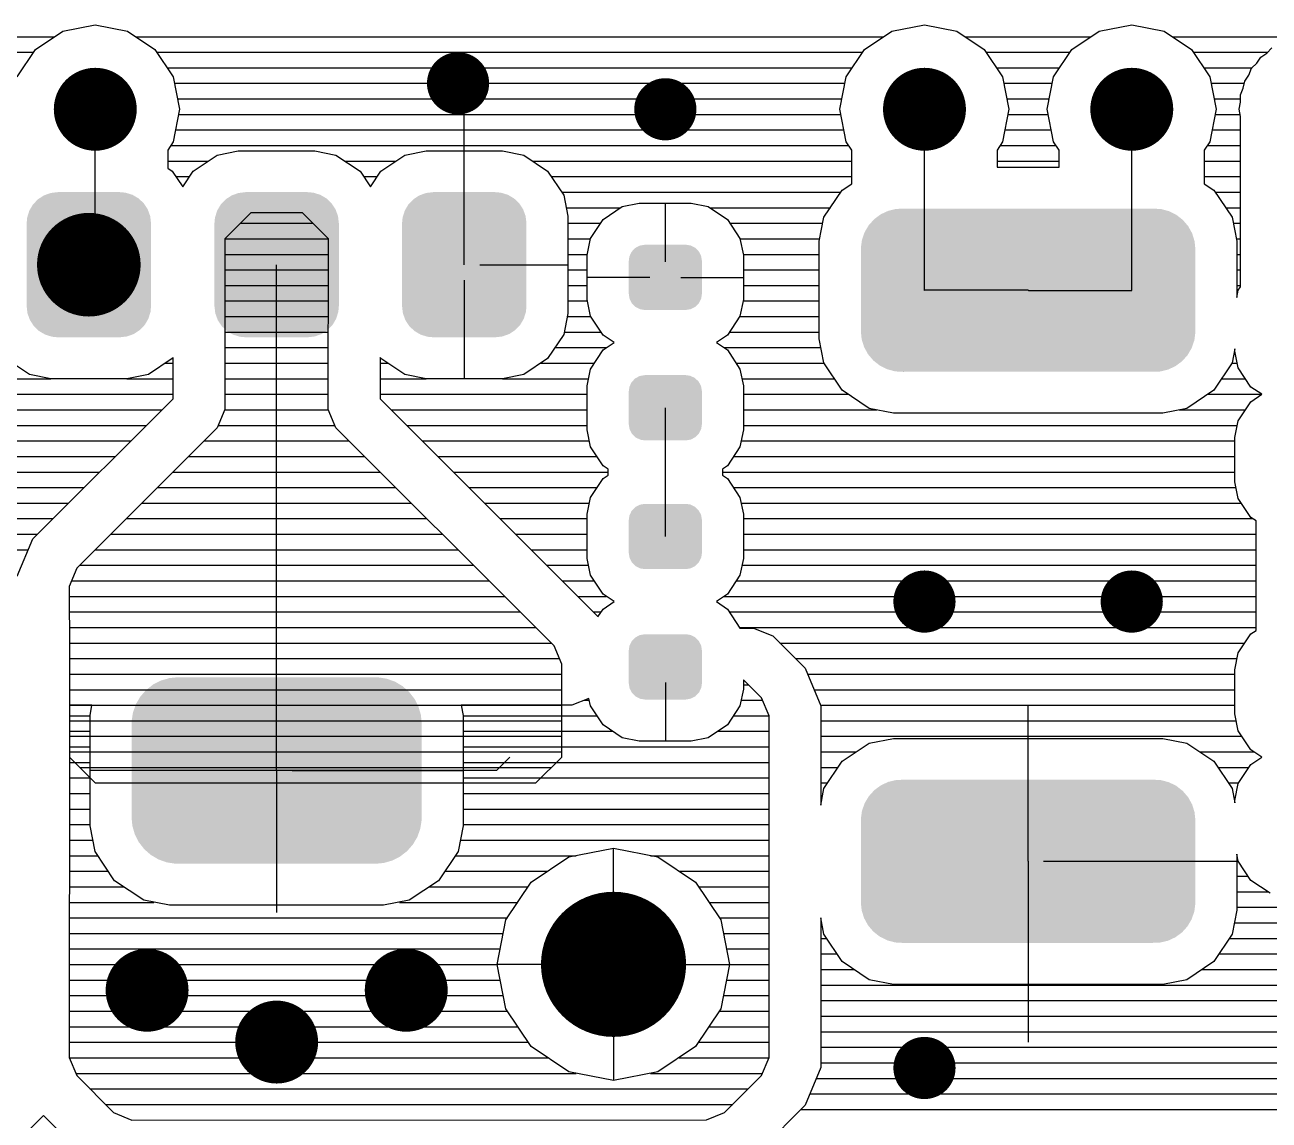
# Model space of a CAD drawing. Extents: x 295 to 953, y 10 to 290.
# Drawn here: x 637.21 to 672.27, y 229.15 to 260.02 of the extents above; entities that cross this region are included whole.
import ezdxf

# ---------------------------------------------------------------- set-up
doc = ezdxf.new("R2010")
doc.units = 0
doc.header["$LTSCALE"] = 5
doc.header["$MEASUREMENT"] = 0
doc.layers.get('0').update_dxf_attribs({"linetype": 'CONTINUOUS', "lineweight": 25})
doc.layers.add('DV-PEI-A6_TOP', color=5, linetype='CONTINUOUS')

msp = doc.modelspace()

# ---------------------------------------------------------------- linework, layer by layer
for points, const_width in [([(648.978, 258.372, 1), (649.854, 258.372, 1)], 0.876), ([(638.608, 257.641, 1), (639.777, 257.641, 1)], 1.168), ([(661.976, 257.641, 1), (663.145, 257.641, 1)], 1.168), ([(667.818, 257.641, 1), (668.987, 257.641, 1)], 1.168), ([(654.82, 257.641, 1), (655.696, 257.641, 1)], 0.876), ([(638.281, 253.26, 1), (639.741, 253.26, 1)], 1.46), ([(662.122, 243.767, 1), (662.998, 243.767, 1)], 0.876), ([(667.964, 243.767, 1), (668.84, 243.767, 1)], 0.876), ([(652.775, 233.543, 1), (654.82, 233.543, 1)], 2.045), ([(640.069, 232.813, 1), (641.237, 232.813, 1)], 1.168), ([(647.371, 232.813, 1), (648.54, 232.813, 1)], 1.168), ([(643.72, 231.352, 1), (644.888, 231.352, 1)], 1.168), ([(662.122, 230.622, 1), (662.998, 230.622, 1)], 0.876)]:
    msp.add_lwpolyline(points, format="xyb", close=True, dxfattribs=dict(const_width=const_width))
for points in [[(637.792, 255.23), (637.934, 255.281), (640.241, 255.23), (640.075, 255.281)], [(637.934, 255.281), (638.007, 255.29), (640.075, 255.281), (640.048, 255.29)], [(638.007, 255.29), (638.135, 255.305), (640.048, 255.29), (639.888, 255.305)], [(643.085, 255.23), (643.227, 255.281), (645.534, 255.23), (645.368, 255.281)], [(643.227, 255.281), (643.3, 255.29), (645.368, 255.281), (645.341, 255.29)], [(643.3, 255.29), (643.428, 255.305), (645.341, 255.29), (645.18, 255.305)], [(648.372, 255.23), (648.514, 255.281), (650.821, 255.23), (650.655, 255.281)], [(648.514, 255.281), (648.587, 255.29), (650.655, 255.281), (650.628, 255.29)], [(648.587, 255.29), (648.715, 255.305), (650.628, 255.29), (650.467, 255.305)], [(637.355, 254.819), (637.435, 254.956), (640.672, 254.819), (640.582, 254.956)], [(637.435, 254.956), (637.466, 254.988), (640.582, 254.956), (640.562, 254.988)], [(637.466, 254.988), (637.575, 255.102), (640.562, 254.988), (640.442, 255.102)], [(637.575, 255.102), (637.614, 255.128), (640.442, 255.102), (640.415, 255.128)], [(637.614, 255.128), (637.744, 255.213), (640.415, 255.128), (640.271, 255.213)], [(637.744, 255.213), (637.792, 255.23), (640.271, 255.213), (640.241, 255.23)], [(642.648, 254.819), (642.728, 254.956), (645.965, 254.819), (645.875, 254.956)], [(642.728, 254.956), (642.759, 254.988), (645.875, 254.956), (645.854, 254.988)], [(642.759, 254.988), (642.868, 255.102), (645.854, 254.988), (645.735, 255.102)], [(642.868, 255.102), (642.907, 255.128), (645.735, 255.102), (645.708, 255.128)], [(642.907, 255.128), (643.037, 255.213), (645.708, 255.128), (645.564, 255.213)], [(643.037, 255.213), (643.085, 255.23), (645.564, 255.213), (645.534, 255.23)], [(647.935, 254.819), (648.015, 254.956), (651.252, 254.819), (651.162, 254.956)], [(648.015, 254.956), (648.046, 254.988), (651.162, 254.956), (651.141, 254.988)], [(648.046, 254.988), (648.155, 255.102), (651.141, 254.988), (651.022, 255.102)], [(648.155, 255.102), (648.194, 255.128), (651.022, 255.102), (650.995, 255.128)], [(648.194, 255.128), (648.324, 255.213), (650.995, 255.128), (650.851, 255.213)], [(648.324, 255.213), (648.372, 255.23), (650.851, 255.213), (650.821, 255.23)], [(637.259, 254.428), (637.273, 254.589), (640.764, 254.428), (640.745, 254.589)], [(637.273, 254.589), (637.286, 254.629), (640.745, 254.589), (640.741, 254.629)], [(637.286, 254.629), (637.333, 254.782), (640.741, 254.629), (640.685, 254.782)], [(637.333, 254.782), (637.355, 254.819), (640.685, 254.782), (640.672, 254.819)], [(642.551, 254.428), (642.566, 254.589), (646.057, 254.428), (646.038, 254.589)], [(642.566, 254.589), (642.579, 254.629), (646.038, 254.589), (646.033, 254.629)], [(642.579, 254.629), (642.626, 254.782), (646.033, 254.629), (645.978, 254.782)], [(642.626, 254.782), (642.648, 254.819), (645.978, 254.782), (645.965, 254.819)], [(647.838, 254.428), (647.853, 254.589), (651.344, 254.428), (651.325, 254.589)], [(647.853, 254.589), (647.866, 254.629), (651.325, 254.589), (651.32, 254.629)], [(647.866, 254.629), (647.913, 254.782), (651.32, 254.629), (651.265, 254.782)], [(647.913, 254.782), (647.935, 254.819), (651.265, 254.782), (651.252, 254.819)], [(661.146, 254.546), (661.309, 254.666), (669.812, 254.546), (669.659, 254.666)], [(661.309, 254.666), (661.332, 254.683), (669.659, 254.666), (669.624, 254.683)], [(661.332, 254.683), (661.518, 254.769), (669.624, 254.683), (669.452, 254.769)], [(661.518, 254.769), (661.543, 254.78), (669.452, 254.769), (669.409, 254.78)], [(661.543, 254.78), (661.747, 254.829), (669.409, 254.78), (669.228, 254.829)], [(661.747, 254.829), (661.768, 254.833), (669.228, 254.829), (669.145, 254.833)], [(661.768, 254.833), (662, 254.84), (669.145, 254.833), (669.029, 254.84)], [(668.963, 254.84), (668.997, 254.842), (669.029, 254.84), (668.997, 254.842)], [(637.259, 252.092), (637.259, 254.428), (640.764, 252.092), (640.764, 254.428)], [(642.551, 252.092), (642.551, 254.428), (646.057, 252.092), (646.057, 254.428)], [(647.838, 252.092), (647.838, 254.428), (651.344, 252.092), (651.344, 254.428)], [(660.873, 254.175), (660.974, 254.347), (670.087, 254.175), (669.992, 254.347)], [(660.974, 254.347), (660.991, 254.374), (669.992, 254.347), (669.968, 254.374)], [(660.991, 254.374), (661.125, 254.523), (669.968, 254.374), (669.841, 254.523)], [(661.125, 254.523), (661.146, 254.546), (669.841, 254.523), (669.812, 254.546)], [(660.767, 253.726), (660.793, 253.923), (670.192, 253.726), (670.172, 253.923)], [(660.793, 253.923), (660.797, 253.956), (670.172, 253.923), (670.162, 253.956)], [(660.797, 253.956), (660.862, 254.144), (670.162, 253.956), (670.104, 254.144)], [(660.862, 254.144), (660.873, 254.175), (670.104, 254.144), (670.087, 254.175)], [(654.252, 253.509), (654.308, 253.626), (656.266, 253.509), (656.205, 253.626)], [(654.308, 253.626), (654.32, 253.639), (656.205, 253.626), (656.198, 253.639)], [(654.32, 253.639), (654.409, 253.731), (656.198, 253.639), (656.103, 253.731)], [(654.409, 253.731), (654.426, 253.741), (656.103, 253.731), (656.094, 253.741)], [(654.426, 253.741), (654.538, 253.8), (656.094, 253.741), (655.972, 253.8)], [(654.538, 253.8), (654.566, 253.804), (655.972, 253.8), (655.963, 253.804)], [(654.566, 253.804), (654.682, 253.824), (655.963, 253.804), (655.833, 253.824)], [(660.767, 253.692), (660.767, 253.726), (670.196, 253.692), (670.192, 253.726)], [(660.767, 253.689), (660.767, 253.692), (670.196, 253.689), (670.196, 253.692)], [(660.767, 251.393), (660.767, 253.689), (670.196, 251.393), (670.196, 253.689)], [(654.224, 252.442), (654.224, 253.365), (656.292, 252.442), (656.292, 253.365)], [(654.227, 253.365), (654.245, 253.495), (656.289, 253.365), (656.268, 253.495)], [(654.245, 253.495), (654.252, 253.509), (656.268, 253.495), (656.266, 253.509)], [(654.248, 252.313), (654.227, 252.442), (656.27, 252.313), (656.289, 252.442)], [(654.25, 252.298), (654.248, 252.313), (656.263, 252.298), (656.27, 252.313)], [(654.311, 252.181), (654.25, 252.298), (656.207, 252.181), (656.263, 252.298)], [(654.317, 252.169), (654.311, 252.181), (656.195, 252.169), (656.207, 252.181)], [(654.413, 252.076), (654.317, 252.169), (656.106, 252.076), (656.195, 252.169)], [(637.277, 251.931), (637.259, 252.092), (640.749, 251.931), (640.764, 252.092)], [(637.282, 251.891), (637.277, 251.931), (640.737, 251.891), (640.749, 251.931)], [(637.337, 251.738), (637.282, 251.891), (640.689, 251.738), (640.737, 251.891)], [(642.57, 251.931), (642.551, 252.092), (646.042, 251.931), (646.057, 252.092)], [(642.575, 251.891), (642.57, 251.931), (646.029, 251.891), (646.042, 251.931)], [(642.63, 251.738), (642.575, 251.891), (645.982, 251.738), (646.029, 251.891)], [(647.857, 251.931), (647.838, 252.092), (651.329, 251.931), (651.344, 252.092)], [(647.862, 251.891), (647.857, 251.931), (651.316, 251.891), (651.329, 251.931)], [(647.917, 251.738), (647.862, 251.891), (651.269, 251.738), (651.316, 251.891)], [(654.422, 252.067), (654.413, 252.076), (656.089, 252.067), (656.106, 252.076)], [(654.543, 252.008), (654.422, 252.067), (655.977, 252.008), (656.089, 252.067)], [(654.553, 252.003), (654.543, 252.008), (655.949, 252.003), (655.977, 252.008)], [(654.682, 251.984), (654.553, 252.003), (655.833, 251.984), (655.949, 252.003)], [(637.351, 251.701), (637.337, 251.738), (640.668, 251.701), (640.689, 251.738)], [(637.44, 251.564), (637.351, 251.701), (640.587, 251.564), (640.668, 251.701)], [(637.461, 251.532), (637.44, 251.564), (640.556, 251.532), (640.587, 251.564)], [(637.58, 251.418), (637.461, 251.532), (640.447, 251.418), (640.556, 251.532)], [(637.607, 251.392), (637.58, 251.418), (640.408, 251.392), (640.447, 251.418)], [(642.643, 251.701), (642.63, 251.738), (645.96, 251.701), (645.982, 251.738)], [(642.733, 251.564), (642.643, 251.701), (645.88, 251.564), (645.96, 251.701)], [(642.754, 251.532), (642.733, 251.564), (645.849, 251.532), (645.88, 251.564)], [(642.873, 251.418), (642.754, 251.532), (645.74, 251.418), (645.849, 251.532)], [(642.9, 251.392), (642.873, 251.418), (645.701, 251.392), (645.74, 251.418)], [(647.93, 251.701), (647.917, 251.738), (651.247, 251.701), (651.269, 251.738)], [(648.02, 251.564), (647.93, 251.701), (651.167, 251.564), (651.247, 251.701)], [(648.041, 251.532), (648.02, 251.564), (651.136, 251.532), (651.167, 251.564)], [(648.16, 251.418), (648.041, 251.532), (651.027, 251.418), (651.136, 251.532)], [(648.187, 251.392), (648.16, 251.418), (650.988, 251.392), (651.027, 251.418)], [(637.752, 251.307), (637.607, 251.392), (640.278, 251.307), (640.408, 251.392)], [(637.781, 251.29), (637.752, 251.307), (640.23, 251.29), (640.278, 251.307)], [(637.947, 251.239), (637.781, 251.29), (640.088, 251.239), (640.23, 251.29)], [(637.974, 251.23), (637.947, 251.239), (640.016, 251.23), (640.088, 251.239)], [(638.135, 251.215), (637.974, 251.23), (639.888, 251.215), (640.016, 251.23)], [(643.044, 251.307), (642.9, 251.392), (645.571, 251.307), (645.701, 251.392)], [(643.074, 251.29), (643.044, 251.307), (645.523, 251.29), (645.571, 251.307)], [(643.24, 251.239), (643.074, 251.29), (645.381, 251.239), (645.523, 251.29)], [(643.267, 251.23), (643.24, 251.239), (645.308, 251.23), (645.381, 251.239)], [(643.428, 251.215), (643.267, 251.23), (645.18, 251.215), (645.308, 251.23)], [(648.332, 251.307), (648.187, 251.392), (650.858, 251.307), (650.988, 251.392)], [(648.361, 251.29), (648.332, 251.307), (650.81, 251.29), (650.858, 251.307)], [(648.527, 251.239), (648.361, 251.29), (650.668, 251.239), (650.81, 251.29)], [(648.554, 251.23), (648.527, 251.239), (650.595, 251.23), (650.668, 251.239)], [(648.715, 251.215), (648.554, 251.23), (650.467, 251.215), (650.595, 251.23)], [(660.767, 251.391), (660.767, 251.393), (670.196, 251.391), (670.196, 251.393)], [(660.77, 251.357), (660.767, 251.391), (670.195, 251.357), (670.196, 251.391)], [(660.79, 251.16), (660.77, 251.357), (670.17, 251.16), (670.195, 251.357)], [(660.8, 251.127), (660.79, 251.16), (670.165, 251.127), (670.17, 251.16)], [(660.859, 250.939), (660.8, 251.127), (670.1, 250.939), (670.165, 251.127)], [(660.876, 250.908), (660.859, 250.939), (670.09, 250.908), (670.1, 250.939)], [(660.971, 250.736), (660.876, 250.908), (669.988, 250.736), (670.09, 250.908)], [(660.994, 250.709), (660.971, 250.736), (669.972, 250.709), (669.988, 250.736)], [(661.121, 250.56), (660.994, 250.709), (669.838, 250.56), (669.972, 250.709)], [(661.15, 250.537), (661.121, 250.56), (669.817, 250.537), (669.838, 250.56)], [(661.304, 250.417), (661.15, 250.537), (669.654, 250.417), (669.817, 250.537)], [(661.339, 250.4), (661.304, 250.417), (669.63, 250.4), (669.654, 250.417)], [(661.511, 250.314), (661.339, 250.4), (669.445, 250.314), (669.63, 250.4)], [(654.32, 249.964), (654.409, 250.057), (656.198, 249.964), (656.103, 250.057)], [(654.409, 250.057), (654.426, 250.066), (656.103, 250.057), (656.094, 250.066)], [(654.426, 250.066), (654.538, 250.125), (656.094, 250.066), (655.972, 250.125)], [(654.538, 250.125), (654.566, 250.13), (655.972, 250.125), (655.963, 250.13)], [(654.566, 250.13), (654.682, 250.149), (655.963, 250.13), (655.833, 250.149)], [(661.554, 250.303), (661.511, 250.314), (669.42, 250.303), (669.445, 250.314)], [(661.735, 250.254), (661.554, 250.303), (669.215, 250.254), (669.42, 250.303)], [(661.817, 250.249), (661.735, 250.254), (669.195, 250.249), (669.215, 250.254)], [(661.934, 250.243), (661.817, 250.249), (668.963, 250.243), (669.195, 250.249)], [(661.966, 250.241), (661.934, 250.243), (661.966, 250.241), (662, 250.243)], [(654.224, 248.768), (654.224, 249.691), (656.292, 248.768), (656.292, 249.691)], [(654.227, 249.691), (654.245, 249.82), (656.289, 249.691), (656.268, 249.82)], [(654.245, 249.82), (654.252, 249.835), (656.268, 249.82), (656.266, 249.835)], [(654.252, 249.835), (654.308, 249.952), (656.266, 249.835), (656.205, 249.952)], [(654.308, 249.952), (654.32, 249.964), (656.205, 249.952), (656.198, 249.964)], [(654.248, 248.638), (654.227, 248.768), (656.27, 248.638), (656.289, 248.768)], [(654.25, 248.623), (654.248, 248.638), (656.263, 248.623), (656.27, 248.638)], [(654.311, 248.506), (654.25, 248.623), (656.207, 248.506), (656.263, 248.623)], [(654.317, 248.494), (654.311, 248.506), (656.195, 248.494), (656.207, 248.506)], [(654.413, 248.401), (654.317, 248.494), (656.106, 248.401), (656.195, 248.494)], [(654.422, 248.392), (654.413, 248.401), (656.089, 248.392), (656.106, 248.401)], [(654.543, 248.333), (654.422, 248.392), (655.977, 248.333), (656.089, 248.392)], [(654.553, 248.328), (654.543, 248.333), (655.949, 248.328), (655.977, 248.333)], [(654.682, 248.309), (654.553, 248.328), (655.833, 248.309), (655.949, 248.328)], [(654.538, 246.497), (654.566, 246.502), (655.972, 246.497), (655.963, 246.502)], [(654.566, 246.502), (654.682, 246.521), (655.963, 246.502), (655.833, 246.521)], [(654.227, 246.063), (654.245, 246.192), (656.289, 246.063), (656.268, 246.192)], [(654.245, 246.192), (654.252, 246.207), (656.268, 246.192), (656.266, 246.207)], [(654.252, 246.207), (654.308, 246.324), (656.266, 246.207), (656.205, 246.324)], [(654.308, 246.324), (654.32, 246.336), (656.205, 246.324), (656.198, 246.336)], [(654.32, 246.336), (654.409, 246.429), (656.198, 246.336), (656.103, 246.429)], [(654.409, 246.429), (654.426, 246.438), (656.103, 246.429), (656.094, 246.438)], [(654.426, 246.438), (654.538, 246.497), (656.094, 246.438), (655.972, 246.497)], [(654.224, 245.14), (654.224, 246.063), (656.292, 245.14), (656.292, 246.063)], [(654.248, 245.01), (654.227, 245.14), (656.27, 245.01), (656.289, 245.14)], [(654.25, 244.996), (654.248, 245.01), (656.263, 244.996), (656.27, 245.01)], [(654.311, 244.879), (654.25, 244.996), (656.207, 244.879), (656.263, 244.996)], [(654.317, 244.866), (654.311, 244.879), (656.195, 244.866), (656.207, 244.879)], [(654.413, 244.773), (654.317, 244.866), (656.106, 244.773), (656.195, 244.866)], [(654.422, 244.764), (654.413, 244.773), (656.089, 244.764), (656.106, 244.773)], [(654.543, 244.705), (654.422, 244.764), (655.977, 244.705), (656.089, 244.764)], [(654.553, 244.7), (654.543, 244.705), (655.949, 244.7), (655.977, 244.705)], [(654.682, 244.681), (654.553, 244.7), (655.833, 244.681), (655.949, 244.7)], [(654.252, 242.532), (654.308, 242.649), (656.266, 242.532), (656.205, 242.649)], [(654.308, 242.649), (654.32, 242.662), (656.205, 242.649), (656.198, 242.662)], [(654.32, 242.662), (654.409, 242.754), (656.198, 242.662), (656.103, 242.754)], [(654.409, 242.754), (654.426, 242.763), (656.103, 242.754), (656.094, 242.763)], [(654.426, 242.763), (654.538, 242.822), (656.094, 242.763), (655.972, 242.822)], [(654.538, 242.822), (654.566, 242.827), (655.972, 242.822), (655.963, 242.827)], [(654.566, 242.827), (654.682, 242.847), (655.963, 242.827), (655.833, 242.847)], [(654.224, 241.465), (654.224, 242.388), (656.292, 241.465), (656.292, 242.388)], [(654.227, 242.388), (654.245, 242.517), (656.289, 242.388), (656.268, 242.517)], [(654.245, 242.517), (654.252, 242.532), (656.268, 242.517), (656.266, 242.532)], [(641.045, 241.542), (641.222, 241.593), (647.548, 241.542), (647.405, 241.593)], [(641.222, 241.593), (641.283, 241.611), (647.405, 241.593), (647.292, 241.611)], [(641.283, 241.611), (641.503, 241.632), (647.292, 241.611), (647.16, 241.632)], [(641.503, 241.632), (641.529, 241.634), (647.16, 241.632), (647.079, 241.634)], [(640.578, 241.22), (640.629, 241.278), (648.037, 241.22), (647.972, 241.278)], [(640.629, 241.278), (640.766, 241.384), (647.972, 241.278), (647.851, 241.384)], [(640.766, 241.384), (640.824, 241.43), (647.851, 241.384), (647.774, 241.43)], [(640.824, 241.43), (640.982, 241.51), (647.774, 241.43), (647.638, 241.51)], [(640.982, 241.51), (641.045, 241.542), (647.638, 241.51), (647.548, 241.542)], [(654.248, 241.336), (654.227, 241.465), (656.27, 241.336), (656.289, 241.465)], [(654.25, 241.321), (654.248, 241.336), (656.263, 241.321), (656.27, 241.336)], [(654.311, 241.204), (654.25, 241.321), (656.207, 241.204), (656.263, 241.321)], [(640.339, 240.879), (640.426, 241.025), (648.263, 240.879), (648.189, 241.025)], [(640.426, 241.025), (640.465, 241.092), (648.189, 241.025), (648.136, 241.092)], [(640.465, 241.092), (640.578, 241.22), (648.136, 241.092), (648.037, 241.22)], [(654.317, 241.191), (654.311, 241.204), (656.195, 241.191), (656.207, 241.204)], [(654.413, 241.099), (654.317, 241.191), (656.106, 241.099), (656.195, 241.191)], [(654.422, 241.09), (654.413, 241.099), (656.089, 241.09), (656.106, 241.099)], [(654.543, 241.031), (654.422, 241.09), (655.977, 241.031), (656.089, 241.09)], [(654.553, 241.026), (654.543, 241.031), (655.949, 241.026), (655.977, 241.031)], [(654.682, 241.006), (654.553, 241.026), (655.833, 241.006), (655.949, 241.026)], [(640.217, 240.401), (640.243, 240.566), (648.386, 240.401), (648.37, 240.566)], [(640.243, 240.566), (640.256, 240.646), (648.37, 240.566), (648.347, 240.646)], [(640.256, 240.646), (640.313, 240.804), (648.347, 240.646), (648.301, 240.804)], [(640.313, 240.804), (640.339, 240.879), (648.301, 240.804), (648.263, 240.879)], [(640.215, 240.32), (640.217, 240.401), (648.393, 240.32), (648.386, 240.401)], [(640.215, 237.691), (640.215, 240.32), (648.393, 237.691), (648.393, 240.32)], [(661.125, 238.428), (661.146, 238.451), (669.841, 238.428), (669.812, 238.451)], [(661.146, 238.451), (661.309, 238.571), (669.812, 238.451), (669.659, 238.571)], [(661.309, 238.571), (661.332, 238.589), (669.659, 238.571), (669.624, 238.589)], [(661.332, 238.589), (661.518, 238.674), (669.624, 238.589), (669.452, 238.674)], [(661.518, 238.674), (661.543, 238.686), (669.452, 238.674), (669.409, 238.686)], [(661.543, 238.686), (661.747, 238.734), (669.409, 238.686), (669.228, 238.734)], [(661.747, 238.734), (661.768, 238.739), (669.228, 238.734), (669.145, 238.739)], [(661.768, 238.739), (662, 238.746), (669.145, 238.739), (669.029, 238.746)], [(668.963, 238.746), (668.997, 238.747), (669.029, 238.746), (668.997, 238.747)], [(660.873, 238.08), (660.974, 238.252), (670.087, 238.08), (669.992, 238.252)], [(660.974, 238.252), (660.991, 238.279), (669.992, 238.252), (669.968, 238.279)], [(660.991, 238.279), (661.125, 238.428), (669.968, 238.279), (669.841, 238.428)], [(660.767, 237.631), (660.793, 237.828), (670.192, 237.631), (670.172, 237.828)], [(660.793, 237.828), (660.797, 237.861), (670.172, 237.828), (670.162, 237.861)], [(660.797, 237.861), (660.862, 238.049), (670.162, 237.861), (670.104, 238.049)], [(660.862, 238.049), (660.873, 238.08), (670.104, 238.049), (670.087, 238.08)], [(640.222, 237.61), (640.215, 237.691), (648.391, 237.61), (648.393, 237.691)], [(640.238, 237.445), (640.222, 237.61), (648.365, 237.445), (648.391, 237.61)], [(640.261, 237.365), (640.238, 237.445), (648.352, 237.365), (648.365, 237.445)], [(660.767, 237.598), (660.767, 237.631), (670.196, 237.598), (670.192, 237.631)], [(660.767, 237.595), (660.767, 237.598), (670.196, 237.595), (670.196, 237.598)], [(660.767, 235.299), (660.767, 237.595), (670.196, 235.299), (670.196, 237.595)], [(640.307, 237.207), (640.261, 237.365), (648.296, 237.207), (648.352, 237.365)], [(640.345, 237.132), (640.307, 237.207), (648.269, 237.132), (648.296, 237.207)], [(640.42, 236.986), (640.345, 237.132), (648.183, 236.986), (648.269, 237.132)], [(640.472, 236.919), (640.42, 236.986), (648.143, 236.919), (648.183, 236.986)], [(640.571, 236.791), (640.472, 236.919), (648.03, 236.791), (648.143, 236.919)], [(640.637, 236.733), (640.571, 236.791), (647.979, 236.733), (648.03, 236.791)], [(640.757, 236.627), (640.637, 236.733), (647.842, 236.627), (647.979, 236.733)], [(640.834, 236.582), (640.757, 236.627), (647.784, 236.582), (647.842, 236.627)], [(640.97, 236.501), (640.834, 236.582), (647.626, 236.501), (647.784, 236.582)], [(641.06, 236.469), (640.97, 236.501), (647.563, 236.469), (647.626, 236.501)], [(641.203, 236.418), (641.06, 236.469), (647.386, 236.418), (647.563, 236.469)], [(641.316, 236.4), (641.203, 236.418), (647.325, 236.4), (647.386, 236.418)], [(641.448, 236.379), (641.316, 236.4), (647.106, 236.379), (647.325, 236.4)], [(641.529, 236.377), (641.448, 236.379), (647.079, 236.377), (647.106, 236.379)], [(660.767, 235.296), (660.767, 235.299), (670.196, 235.296), (670.196, 235.299)], [(660.77, 235.262), (660.767, 235.296), (670.195, 235.262), (670.196, 235.296)], [(660.79, 235.065), (660.77, 235.262), (670.17, 235.065), (670.195, 235.262)], [(660.8, 235.033), (660.79, 235.065), (670.165, 235.033), (670.17, 235.065)], [(660.859, 234.844), (660.8, 235.033), (670.1, 234.844), (670.165, 235.033)], [(660.876, 234.814), (660.859, 234.844), (670.09, 234.814), (670.1, 234.844)], [(660.971, 234.641), (660.876, 234.814), (669.988, 234.641), (670.09, 234.814)], [(660.994, 234.614), (660.971, 234.641), (669.972, 234.614), (669.988, 234.641)], [(661.121, 234.465), (660.994, 234.614), (669.838, 234.465), (669.972, 234.614)], [(661.15, 234.442), (661.121, 234.465), (669.817, 234.442), (669.838, 234.465)], [(661.304, 234.322), (661.15, 234.442), (669.654, 234.322), (669.817, 234.442)], [(661.339, 234.305), (661.304, 234.322), (669.63, 234.305), (669.654, 234.322)], [(661.511, 234.219), (661.339, 234.305), (669.445, 234.219), (669.63, 234.305)], [(661.554, 234.208), (661.511, 234.219), (669.42, 234.208), (669.445, 234.219)], [(661.735, 234.16), (661.554, 234.208), (669.215, 234.16), (669.42, 234.208)], [(661.817, 234.155), (661.735, 234.16), (669.195, 234.155), (669.215, 234.16)], [(661.934, 234.148), (661.817, 234.155), (668.963, 234.148), (669.195, 234.155)], [(661.966, 234.146), (661.934, 234.148), (661.966, 234.146), (662, 234.148)]]:
    msp.add_solid(points)
at = {"layer": 'DV-PEI-A6_TOP', "color": 7}
for p, q in [((637.504, 259.324), (638.275, 259.838)), ((638.275, 259.838), (639.192, 260.019)), ((639.192, 260.019), (640.104, 259.838)), ((640.104, 259.838), (640.875, 259.324)), ((660.872, 259.324), (661.643, 259.838)), ((661.643, 259.838), (662.56, 260.019)), ((662.56, 260.019), (663.472, 259.838)), ((663.472, 259.838), (664.243, 259.324)), ((666.714, 259.324), (667.485, 259.838)), ((667.485, 259.838), (668.402, 260.019)), ((668.402, 260.019), (669.314, 259.838)), ((669.314, 259.838), (670.085, 259.324)), ((618.43, 259.686), (638.041, 259.686)), ((640.337, 259.686), (661.409, 259.686)), ((663.705, 259.686), (667.251, 259.686)), ((669.547, 259.686), (673.31, 259.686)), ((619.02, 259.248), (637.451, 259.248)), ((636.99, 258.553), (637.504, 259.324)), ((640.875, 259.324), (641.389, 258.553)), ((640.927, 259.248), (660.819, 259.248)), ((660.358, 258.553), (660.872, 259.324)), ((664.243, 259.324), (664.757, 258.553)), ((664.295, 259.248), (666.661, 259.248)), ((666.2, 258.553), (666.714, 259.324)), ((670.085, 259.324), (670.599, 258.553)), ((670.137, 259.248), (672.229, 259.248)), ((672.036, 259.114), (672.205, 259.225)), ((672.205, 259.225), (672.351, 259.371)), ((641.219, 258.81), (660.527, 258.81)), ((664.587, 258.81), (666.369, 258.81)), ((670.429, 258.81), (671.791, 258.81)), ((671.697, 258.605), (671.779, 258.798)), ((671.779, 258.798), (671.925, 258.944)), ((671.925, 258.944), (672.036, 259.114)), ((641.389, 258.553), (641.57, 257.641)), ((660.177, 257.641), (660.358, 258.553)), ((664.757, 258.553), (664.938, 257.641)), ((666.019, 257.641), (666.2, 258.553)), ((670.599, 258.553), (670.78, 257.641)), ((671.545, 258.237), (671.586, 258.436)), ((671.586, 258.436), (671.697, 258.605)), ((641.424, 258.372), (660.323, 258.372)), ((649.591, 258.191), (649.416, 258.372)), ((649.591, 253.26), (649.591, 258.191)), ((664.792, 258.372), (666.165, 258.372)), ((670.634, 258.372), (671.575, 258.372)), ((671.469, 258.045), (671.545, 258.237)), ((641.512, 257.934), (660.235, 257.934)), ((664.88, 257.934), (666.077, 257.934)), ((670.722, 257.934), (671.469, 257.934)), ((671.428, 257.641), (671.469, 257.84)), ((671.469, 257.84), (671.469, 258.045)), ((639.192, 253.435), (639.192, 257.641)), ((641.57, 257.641), (641.389, 256.724)), ((641.541, 257.495), (660.206, 257.495)), ((660.358, 256.724), (660.177, 257.641)), ((662.56, 252.53), (662.56, 257.641)), ((664.938, 257.641), (664.757, 256.724)), ((664.909, 257.495), (666.048, 257.495)), ((666.2, 256.724), (666.019, 257.641)), ((668.402, 252.53), (668.402, 257.641)), ((670.78, 257.641), (670.599, 256.724)), ((670.751, 257.495), (671.458, 257.495)), ((671.469, 257.437), (671.428, 257.641)), ((671.469, 252.635), (671.469, 257.437)), ((641.453, 257.057), (660.294, 257.057)), ((664.821, 257.057), (666.136, 257.057)), ((670.663, 257.057), (671.469, 257.057)), ((641.389, 256.724), (641.237, 256.491)), ((660.516, 256.491), (660.358, 256.724)), ((664.757, 256.724), (664.605, 256.491)), ((666.358, 256.491), (666.2, 256.724)), ((670.599, 256.724), (670.447, 256.491)), ((641.237, 256.491), (641.237, 255.982)), ((641.319, 256.619), (660.428, 256.619)), ((641.95, 255.901), (642.627, 256.35)), ((642.627, 256.35), (643.223, 256.473)), ((643.223, 256.473), (645.379, 256.473)), ((645.379, 256.473), (645.975, 256.35)), ((645.975, 256.35), (646.653, 255.901)), ((647.243, 255.901), (647.914, 256.35)), ((647.914, 256.35), (648.516, 256.473)), ((648.516, 256.473), (650.666, 256.473)), ((649.591, 253.698), (649.591, 256.473)), ((650.666, 256.473), (651.268, 256.35)), ((651.268, 256.35), (651.94, 255.901)), ((660.516, 255.544), (660.516, 256.491)), ((664.605, 256.491), (664.605, 256.012)), ((664.687, 256.619), (666.27, 256.619)), ((666.358, 256.012), (666.358, 256.491)), ((670.447, 256.491), (670.447, 255.544)), ((670.529, 256.619), (671.469, 256.619)), ((641.237, 256.181), (642.37, 256.181)), ((641.237, 255.982), (641.36, 255.901)), ((646.232, 256.181), (647.657, 256.181)), ((651.525, 256.181), (660.516, 256.181)), ((664.605, 256.181), (666.358, 256.181)), ((664.605, 256.012), (666.358, 256.012)), ((670.447, 256.181), (671.469, 256.181)), ((641.36, 255.901), (641.658, 255.457)), ((641.471, 255.743), (641.845, 255.743)), ((641.658, 255.457), (641.95, 255.901)), ((646.653, 255.901), (646.945, 255.457)), ((646.758, 255.743), (647.132, 255.743)), ((646.945, 255.457), (647.243, 255.901)), ((651.94, 255.901), (652.395, 255.223)), ((652.051, 255.743), (660.516, 255.743)), ((670.447, 255.743), (671.469, 255.743)), ((652.343, 255.305), (660.2, 255.305)), ((659.727, 254.598), (660.241, 255.363)), ((660.241, 255.363), (660.516, 255.544)), ((670.447, 255.544), (670.716, 255.363)), ((670.716, 255.363), (671.23, 254.598)), ((670.757, 255.305), (671.469, 255.305)), ((652.395, 255.223), (652.512, 254.627)), ((654.043, 254.902), (654.522, 254.995)), ((654.522, 254.995), (655.988, 254.995)), ((655.258, 253.342), (655.258, 254.995)), ((655.988, 254.995), (656.467, 254.902)), ((643.574, 254.72), (642.844, 253.99)), ((645.034, 254.72), (643.574, 254.72)), ((645.765, 253.99), (645.034, 254.72)), ((652.465, 254.867), (653.99, 254.867)), ((652.512, 254.627), (652.512, 251.887)), ((653.505, 254.539), (654.043, 254.902)), ((656.467, 254.902), (657.005, 254.539)), ((656.52, 254.867), (659.908, 254.867)), ((659.593, 253.92), (659.727, 254.598)), ((671.049, 254.867), (671.469, 254.867)), ((671.23, 254.598), (671.364, 253.92)), ((643.282, 254.428), (645.326, 254.428)), ((652.512, 254.428), (653.429, 254.428)), ((653.149, 254.002), (653.505, 254.539)), ((657.005, 254.539), (657.361, 254.002)), ((657.081, 254.428), (659.698, 254.428)), ((671.259, 254.428), (671.469, 254.428)), ((642.844, 253.99), (645.765, 253.99)), ((642.844, 253.99), (642.844, 249.176)), ((645.759, 249.176), (645.765, 253.99)), ((652.512, 253.99), (653.143, 253.99)), ((653.05, 253.529), (653.149, 254.002)), ((657.361, 254.002), (657.46, 253.529)), ((657.367, 253.99), (659.61, 253.99)), ((659.593, 251.169), (659.593, 253.92)), ((671.347, 253.99), (671.469, 253.99)), ((671.364, 253.92), (671.364, 252.337)), ((642.844, 253.552), (645.759, 253.552)), ((652.512, 253.552), (653.055, 253.552)), ((653.05, 252.284), (653.05, 253.529)), ((657.454, 253.552), (659.593, 253.552)), ((657.46, 253.529), (657.46, 252.284)), ((671.364, 253.552), (671.469, 253.552)), ((639.011, 253.26), (639.192, 253.435)), ((644.304, 241.296), (644.304, 253.26)), ((650.029, 253.26), (652.512, 253.26)), ((642.844, 253.114), (645.759, 253.114)), ((649.591, 252.822), (649.591, 250.047)), ((652.512, 253.114), (653.05, 253.114)), ((654.82, 252.904), (653.05, 252.904)), ((655.696, 252.904), (657.46, 252.904)), ((657.46, 253.114), (659.593, 253.114)), ((671.364, 253.114), (671.469, 253.114)), ((642.844, 252.676), (645.759, 252.676)), ((652.512, 252.676), (653.05, 252.676)), ((657.46, 252.676), (659.593, 252.676)), ((662.572, 252.541), (662.56, 252.53)), ((665.481, 252.541), (662.572, 252.541)), ((665.481, 252.541), (665.493, 252.53)), ((665.493, 252.53), (668.402, 252.53)), ((671.364, 252.676), (671.469, 252.676)), ((671.364, 252.337), (671.405, 252.541)), ((671.405, 252.541), (671.469, 252.635)), ((642.844, 252.238), (645.759, 252.238)), ((652.512, 252.238), (653.061, 252.238)), ((653.149, 251.811), (653.05, 252.284)), ((657.46, 252.284), (657.361, 251.811)), ((657.449, 252.238), (659.593, 252.238)), ((642.844, 251.799), (645.759, 251.799)), ((652.512, 251.887), (652.395, 251.291)), ((652.495, 251.799), (653.155, 251.799)), ((653.505, 251.274), (653.149, 251.811)), ((657.361, 251.811), (657.005, 251.274)), ((657.355, 251.799), (659.593, 251.799)), ((642.844, 251.361), (645.759, 251.361)), ((652.395, 251.291), (651.94, 250.614)), ((652.407, 251.361), (653.447, 251.361)), ((653.815, 251.069), (653.505, 251.274)), ((653.505, 250.859), (653.815, 251.069)), ((657.005, 251.274), (656.695, 251.069)), ((656.695, 251.069), (657.005, 250.859)), ((657.063, 251.361), (659.593, 251.361)), ((659.727, 250.491), (659.593, 251.169)), ((642.844, 250.923), (645.759, 250.923)), ((652.144, 250.923), (653.593, 250.923)), ((653.149, 250.321), (653.505, 250.859)), ((656.917, 250.923), (659.645, 250.923)), ((657.005, 250.859), (657.361, 250.321)), ((671.306, 250.894), (671.23, 250.491)), ((671.306, 250.824), (671.306, 250.894)), ((671.405, 250.351), (671.306, 250.824)), ((637.335, 250.164), (636.663, 250.614)), ((641.36, 250.614), (640.688, 250.164)), ((641.161, 250.485), (641.383, 250.485)), ((641.383, 250.643), (641.36, 250.614)), ((641.383, 249.48), (641.383, 250.643)), ((642.844, 250.485), (645.759, 250.485)), ((647.243, 250.614), (647.219, 250.643)), ((647.219, 250.643), (647.219, 249.48)), ((647.219, 250.485), (647.441, 250.485)), ((647.914, 250.164), (647.243, 250.614)), ((651.94, 250.614), (651.268, 250.164)), ((651.741, 250.485), (653.254, 250.485)), ((657.256, 250.485), (659.733, 250.485)), ((660.241, 249.72), (659.727, 250.491)), ((671.23, 250.491), (670.716, 249.72)), ((671.224, 250.485), (671.376, 250.485)), ((635.512, 250.047), (637.936, 250.047)), ((637.936, 250.047), (637.335, 250.164)), ((640.086, 250.047), (637.936, 250.047)), ((640.688, 250.164), (640.086, 250.047)), ((640.086, 250.047), (641.383, 250.047)), ((642.844, 250.047), (645.759, 250.047)), ((647.219, 250.047), (648.516, 250.047)), ((648.516, 250.047), (647.914, 250.164)), ((650.666, 250.047), (648.516, 250.047)), ((651.268, 250.164), (650.666, 250.047)), ((650.666, 250.047), (653.09, 250.047)), ((653.05, 249.848), (653.149, 250.321)), ((657.361, 250.321), (657.46, 249.848)), ((657.419, 250.047), (660.025, 250.047)), ((670.932, 250.047), (671.61, 250.047)), ((671.761, 249.813), (671.405, 250.351)), ((653.05, 248.604), (653.05, 249.848)), ((657.46, 249.848), (657.46, 248.604)), ((661.006, 249.211), (660.241, 249.72)), ((670.716, 249.72), (669.95, 249.211)), ((672.071, 249.609), (671.761, 249.813)), ((635.553, 249.609), (641.383, 249.609)), ((637.434, 245.537), (641.383, 249.48)), ((642.844, 249.609), (645.759, 249.609)), ((647.219, 249.609), (653.05, 249.609)), ((647.219, 249.48), (653.359, 243.346)), ((657.46, 249.609), (660.416, 249.609)), ((670.54, 249.609), (672.071, 249.609)), ((671.405, 248.861), (671.761, 249.398)), ((671.761, 249.398), (672.071, 249.609)), ((635.553, 249.171), (641.068, 249.171)), ((642.844, 249.176), (642.627, 248.662)), ((642.838, 249.171), (645.765, 249.171)), ((645.975, 248.662), (645.759, 249.176)), ((647.535, 249.171), (653.05, 249.171)), ((655.258, 245.601), (655.258, 249.229)), ((657.46, 249.171), (661.222, 249.171)), ((661.684, 249.077), (661.006, 249.211)), ((669.273, 249.077), (661.684, 249.077)), ((669.95, 249.211), (669.273, 249.077)), ((669.734, 249.171), (671.61, 249.171)), ((635.553, 248.732), (640.629, 248.732)), ((642.627, 248.662), (638.672, 244.707)), ((642.657, 248.732), (645.946, 248.732)), ((651.607, 243.036), (645.975, 248.662)), ((647.973, 248.732), (653.05, 248.732)), ((653.149, 248.131), (653.05, 248.604)), ((657.46, 248.604), (657.361, 248.131)), ((657.46, 248.732), (671.376, 248.732)), ((671.306, 248.388), (671.405, 248.861)), ((635.488, 248.294), (640.191, 248.294)), ((642.259, 248.294), (646.343, 248.294)), ((648.411, 248.294), (653.114, 248.294)), ((657.396, 248.294), (671.306, 248.294)), ((671.306, 247.143), (671.306, 248.388)), ((653.505, 247.593), (653.149, 248.131)), ((657.361, 248.131), (657.005, 247.593)), ((635.272, 247.856), (639.753, 247.856)), ((641.821, 247.856), (646.781, 247.856)), ((648.849, 247.856), (653.33, 247.856)), ((653.651, 247.5), (653.505, 247.593)), ((657.005, 247.593), (656.864, 247.5)), ((657.18, 247.856), (671.306, 247.856)), ((634.957, 247.418), (639.315, 247.418)), ((641.383, 247.418), (647.219, 247.418)), ((649.287, 247.418), (653.651, 247.418)), ((653.149, 246.699), (653.505, 247.237)), ((653.505, 247.237), (653.651, 247.33)), ((653.651, 247.33), (653.651, 247.5)), ((656.864, 247.5), (656.864, 247.33)), ((656.864, 247.418), (671.306, 247.418)), ((656.864, 247.33), (657.005, 247.237)), ((657.005, 247.237), (657.361, 246.699)), ((635.272, 246.98), (638.877, 246.98)), ((640.945, 246.98), (647.657, 246.98)), ((649.725, 246.98), (653.33, 246.98)), ((657.18, 246.98), (671.341, 246.98)), ((671.405, 246.67), (671.306, 247.143)), ((635.488, 246.542), (638.439, 246.542)), ((640.501, 246.542), (648.096, 246.542)), ((650.164, 246.542), (653.114, 246.542)), ((653.05, 246.226), (653.149, 246.699)), ((657.361, 246.699), (657.46, 246.226)), ((657.396, 246.542), (671.493, 246.542)), ((671.761, 246.133), (671.405, 246.67)), ((653.05, 244.982), (653.05, 246.226)), ((657.46, 246.226), (657.46, 244.982)), ((635.553, 246.104), (638.001, 246.104)), ((640.063, 246.104), (648.534, 246.104)), ((650.602, 246.104), (653.05, 246.104)), ((657.46, 246.104), (671.808, 246.104)), ((671.908, 246.039), (671.761, 246.133)), ((671.908, 242.949), (671.908, 246.039)), ((635.553, 245.665), (637.562, 245.665)), ((636.996, 244.479), (637.434, 245.537)), ((639.625, 245.665), (648.972, 245.665)), ((651.04, 245.665), (653.05, 245.665)), ((657.46, 245.665), (671.908, 245.665)), ((635.553, 245.227), (637.305, 245.227)), ((639.186, 245.227), (649.41, 245.227)), ((651.478, 245.227), (653.05, 245.227)), ((657.46, 245.227), (671.908, 245.227)), ((638.748, 244.789), (649.848, 244.789)), ((651.916, 244.789), (653.09, 244.789)), ((653.149, 244.509), (653.05, 244.982)), ((657.46, 244.982), (657.361, 244.509)), ((657.419, 244.789), (671.908, 244.789)), ((638.672, 244.707), (638.456, 244.193)), ((653.505, 243.971), (653.149, 244.509)), ((657.361, 244.509), (657.005, 243.971)), ((638.456, 244.193), (638.462, 242.306)), ((638.526, 244.351), (650.286, 244.351)), ((652.354, 244.351), (653.254, 244.351)), ((657.256, 244.351), (671.908, 244.351)), ((638.456, 243.913), (650.724, 243.913)), ((652.792, 243.913), (653.593, 243.913)), ((653.815, 243.767), (653.505, 243.971)), ((653.505, 243.556), (653.815, 243.767)), ((657.005, 243.971), (656.695, 243.767)), ((656.695, 243.767), (657.005, 243.556)), ((656.917, 243.913), (671.908, 243.913)), ((638.456, 243.475), (651.163, 243.475)), ((653.231, 243.475), (653.447, 243.475)), ((653.359, 243.34), (653.505, 243.556)), ((653.359, 243.346), (653.359, 243.34)), ((657.005, 243.556), (657.361, 243.019)), ((657.063, 243.475), (671.908, 243.475)), ((638.456, 243.036), (651.607, 243.036)), ((652.121, 242.517), (651.607, 243.036)), ((657.355, 243.036), (671.908, 243.036)), ((657.361, 243.019), (657.746, 243.019)), ((657.746, 243.019), (658.284, 242.797)), ((658.284, 242.797), (659.201, 241.886)), ((671.405, 242.318), (671.761, 242.855)), ((671.761, 242.855), (671.908, 242.949)), ((638.456, 242.598), (652.045, 242.598)), ((638.462, 242.306), (638.462, 239.385)), ((652.337, 242.002), (652.121, 242.517)), ((658.488, 242.598), (671.586, 242.598)), ((671.306, 241.845), (671.405, 242.318)), ((638.462, 242.16), (652.267, 242.16)), ((652.337, 239.385), (652.337, 242.002)), ((658.927, 242.16), (671.37, 242.16)), ((638.462, 241.722), (652.337, 241.722)), ((659.201, 241.886), (659.639, 240.828)), ((659.271, 241.722), (671.306, 241.722)), ((671.306, 240.6), (671.306, 241.845)), ((638.462, 241.284), (652.337, 241.284)), ((644.304, 239.006), (644.304, 241.296)), ((655.258, 241.488), (655.258, 239.835)), ((657.46, 241.301), (657.361, 240.828)), ((657.46, 241.558), (657.46, 241.301)), ((657.963, 241.056), (657.46, 241.558)), ((657.46, 241.424), (657.595, 241.424)), ((659.452, 241.284), (671.306, 241.284)), ((653.102, 241.039), (652.623, 240.846)), ((652.979, 240.986), (653.114, 240.986)), ((653.149, 240.828), (653.102, 241.039)), ((657.396, 240.986), (657.992, 240.986)), ((658.179, 240.542), (657.963, 241.056)), ((639.099, 240.846), (638.462, 240.846)), ((638.462, 240.846), (638.462, 240.115)), ((638.462, 240.846), (652.337, 240.846)), ((638.462, 240.548), (639.046, 240.548)), ((639.046, 240.559), (639.099, 240.846)), ((639.046, 237.446), (639.046, 240.559)), ((652.623, 240.846), (649.503, 240.846)), ((649.503, 240.846), (649.562, 240.559)), ((649.562, 240.559), (649.562, 237.446)), ((649.562, 240.548), (653.33, 240.548)), ((653.505, 240.291), (653.149, 240.828)), ((657.361, 240.828), (657.005, 240.291)), ((657.18, 240.548), (658.173, 240.548)), ((658.179, 230.92), (658.179, 240.542)), ((659.633, 240.846), (671.306, 240.846)), ((659.639, 240.828), (659.639, 238.03)), ((665.481, 236.447), (665.481, 240.846)), ((671.405, 240.127), (671.306, 240.6)), ((638.462, 240.408), (652.337, 240.408)), ((654.043, 239.929), (653.505, 240.291)), ((657.005, 240.291), (656.467, 239.929)), ((659.639, 240.408), (671.347, 240.408)), ((638.462, 240.115), (638.456, 230.92)), ((638.456, 240.11), (639.046, 240.11)), ((638.462, 239.969), (652.337, 239.969)), ((649.562, 240.11), (653.774, 240.11)), ((654.522, 239.835), (654.043, 239.929)), ((656.467, 239.929), (655.988, 239.835)), ((656.736, 240.11), (658.179, 240.11)), ((659.639, 239.969), (671.51, 239.969)), ((661.006, 239.777), (661.684, 239.911)), ((661.684, 239.911), (669.273, 239.911)), ((665.481, 236.885), (665.481, 239.911)), ((669.273, 239.911), (669.95, 239.777)), ((671.761, 239.59), (671.405, 240.127)), ((638.456, 239.672), (639.046, 239.672)), ((638.462, 239.531), (652.337, 239.531)), ((649.562, 239.672), (658.179, 239.672)), ((655.988, 239.835), (654.522, 239.835)), ((659.639, 239.531), (660.632, 239.531)), ((660.241, 239.268), (661.006, 239.777)), ((669.95, 239.777), (670.716, 239.268)), ((670.324, 239.531), (671.849, 239.531)), ((672.071, 239.385), (671.761, 239.59)), ((638.456, 239.233), (639.046, 239.233)), ((638.462, 239.385), (639.192, 238.655)), ((649.562, 239.233), (658.179, 239.233)), ((650.497, 239.006), (650.876, 239.385)), ((651.607, 238.655), (652.337, 239.385)), ((659.727, 238.497), (660.241, 239.268)), ((670.716, 239.268), (671.23, 238.497)), ((671.405, 238.637), (671.761, 239.175)), ((671.761, 239.175), (672.071, 239.385)), ((638.456, 238.795), (639.046, 238.795)), ((638.754, 239.093), (652.045, 239.093)), ((643.866, 239.006), (639.046, 239.006)), ((644.304, 239.006), (639.192, 239.006)), ((644.304, 239.006), (644.304, 235.004)), ((650.497, 239.006), (644.304, 239.006)), ((644.742, 239.006), (649.562, 239.006)), ((649.562, 238.795), (658.179, 238.795)), ((659.639, 239.093), (660.124, 239.093)), ((670.833, 239.093), (671.703, 239.093)), ((639.192, 238.655), (651.607, 238.655)), ((639.192, 238.655), (651.607, 238.655)), ((644.304, 238.567), (644.304, 235.208)), ((659.639, 238.655), (659.832, 238.655)), ((659.639, 238.03), (659.727, 238.497)), ((671.125, 238.655), (671.411, 238.655)), ((671.23, 238.497), (671.306, 238.094)), ((671.306, 238.164), (671.405, 238.637)), ((638.456, 238.357), (639.046, 238.357)), ((649.562, 238.357), (658.179, 238.357)), ((659.639, 238.217), (659.674, 238.217)), ((671.282, 238.217), (671.317, 238.217)), ((671.306, 238.094), (671.306, 238.164)), ((638.456, 237.919), (639.046, 237.919)), ((649.562, 237.919), (658.179, 237.919)), ((638.456, 237.481), (639.046, 237.481)), ((639.186, 236.721), (639.046, 237.446)), ((649.562, 237.446), (649.416, 236.721)), ((649.562, 237.481), (658.179, 237.481)), ((638.456, 237.043), (639.122, 237.043)), ((649.48, 237.043), (658.179, 237.043)), ((639.736, 235.898), (639.186, 236.721)), ((649.416, 236.721), (648.867, 235.898)), ((652.541, 236.569), (653.797, 236.815)), ((653.797, 234.577), (653.797, 236.815)), ((653.797, 236.815), (655.047, 236.569)), ((638.456, 236.604), (639.262, 236.604)), ((649.34, 236.604), (652.746, 236.604)), ((651.478, 235.857), (652.541, 236.569)), ((654.843, 236.604), (658.179, 236.604)), ((655.047, 236.569), (656.111, 235.857)), ((665.481, 236.447), (665.481, 231.352)), ((665.919, 236.447), (671.364, 236.447)), ((671.405, 236.447), (671.364, 236.651)), ((671.364, 236.651), (671.364, 235.068)), ((671.364, 236.464), (671.399, 236.464)), ((671.761, 235.909), (671.405, 236.447)), ((638.456, 236.166), (639.555, 236.166)), ((649.048, 236.166), (651.945, 236.166)), ((655.643, 236.166), (658.179, 236.166)), ((665.481, 236.009), (665.481, 232.977)), ((671.364, 236.026), (671.686, 236.026)), ((638.456, 235.728), (639.987, 235.728)), ((640.559, 235.348), (639.736, 235.898)), ((648.867, 235.898), (648.043, 235.348)), ((648.615, 235.728), (651.396, 235.728)), ((650.765, 234.793), (651.478, 235.857)), ((656.111, 235.857), (656.823, 234.793)), ((656.193, 235.728), (658.179, 235.728)), ((672.299, 235.547), (671.761, 235.909)), ((638.456, 235.29), (640.84, 235.29)), ((641.284, 235.208), (640.559, 235.348)), ((648.043, 235.348), (647.319, 235.208)), ((647.763, 235.29), (651.098, 235.29)), ((656.49, 235.29), (658.179, 235.29)), ((671.364, 235.588), (672.246, 235.588)), ((647.319, 235.208), (641.284, 235.208)), ((671.364, 235.068), (671.23, 234.39)), ((671.364, 235.15), (677.019, 235.15)), ((638.456, 234.852), (650.806, 234.852)), ((650.52, 233.543), (650.765, 234.793)), ((656.783, 234.852), (658.179, 234.852)), ((656.823, 234.793), (657.069, 233.543)), ((659.727, 234.39), (659.639, 234.858)), ((659.639, 234.858), (659.639, 230.634)), ((659.639, 234.712), (659.669, 234.712)), ((671.288, 234.712), (677.019, 234.712)), ((638.456, 234.414), (650.695, 234.414)), ((656.894, 234.414), (658.179, 234.414)), ((659.639, 234.273), (659.809, 234.273)), ((660.241, 233.625), (659.727, 234.39)), ((671.23, 234.39), (670.716, 233.625)), ((671.148, 234.273), (677.019, 234.273)), ((638.456, 233.976), (650.608, 233.976)), ((656.981, 233.976), (658.179, 233.976)), ((638.456, 233.537), (650.52, 233.537)), ((652.757, 233.543), (650.52, 233.543)), ((650.765, 232.287), (650.52, 233.543)), ((654.831, 233.543), (657.069, 233.543)), ((657.069, 233.543), (656.823, 232.287)), ((657.069, 233.537), (658.179, 233.537)), ((659.639, 233.835), (660.101, 233.835)), ((661.006, 233.111), (660.241, 233.625)), ((670.716, 233.625), (669.95, 233.111)), ((670.856, 233.835), (677.019, 233.835)), ((659.639, 233.397), (660.586, 233.397)), ((670.371, 233.397), (677.019, 233.397)), ((638.456, 233.099), (650.608, 233.099)), ((656.981, 233.099), (658.179, 233.099)), ((659.639, 232.959), (677.019, 232.959)), ((661.684, 232.977), (661.006, 233.111)), ((669.273, 232.977), (661.684, 232.977)), ((669.95, 233.111), (669.273, 232.977)), ((638.456, 232.661), (650.695, 232.661)), ((653.797, 232.503), (653.797, 230.266)), ((656.894, 232.661), (658.179, 232.661)), ((659.639, 232.521), (677.019, 232.521)), ((638.456, 232.223), (650.806, 232.223)), ((651.478, 231.224), (650.765, 232.287)), ((656.823, 232.287), (656.111, 231.224)), ((656.783, 232.223), (658.179, 232.223)), ((638.456, 231.785), (651.098, 231.785)), ((656.49, 231.785), (658.179, 231.785)), ((659.639, 232.083), (677.019, 232.083)), ((659.639, 231.645), (677.019, 231.645)), ((638.456, 231.347), (651.396, 231.347)), ((652.541, 230.511), (651.478, 231.224)), ((656.111, 231.224), (655.047, 230.511)), ((656.193, 231.347), (658.179, 231.347)), ((659.639, 231.206), (677.019, 231.206)), ((638.456, 230.92), (638.672, 230.406)), ((638.462, 230.909), (651.945, 230.909)), ((655.643, 230.909), (658.173, 230.909)), ((657.963, 230.406), (658.179, 230.92)), ((659.639, 230.768), (677.019, 230.768)), ((638.643, 230.47), (652.746, 230.47)), ((638.672, 230.406), (639.706, 229.372)), ((653.797, 230.266), (652.541, 230.511)), ((655.047, 230.511), (653.797, 230.266)), ((654.843, 230.47), (657.992, 230.47)), ((656.929, 229.372), (657.963, 230.406)), ((659.639, 230.634), (659.201, 229.577)), ((639.04, 230.032), (657.595, 230.032)), ((659.511, 230.33), (677.019, 230.33)), ((659.33, 229.892), (677.019, 229.892)), ((639.479, 229.594), (657.156, 229.594)), ((639.706, 229.372), (640.22, 229.156)), ((656.415, 229.162), (656.929, 229.372)), ((659.201, 229.577), (657.758, 228.134)), ((659.073, 229.454), (677.019, 229.454)), ((637.732, 229.284), (636.581, 228.134)), ((638.877, 228.134), (637.732, 229.284)), ((640.22, 229.156), (656.415, 229.162))]:
    msp.add_line(p, q, dxfattribs=at)

doc.saveas('drawing.dxf')
